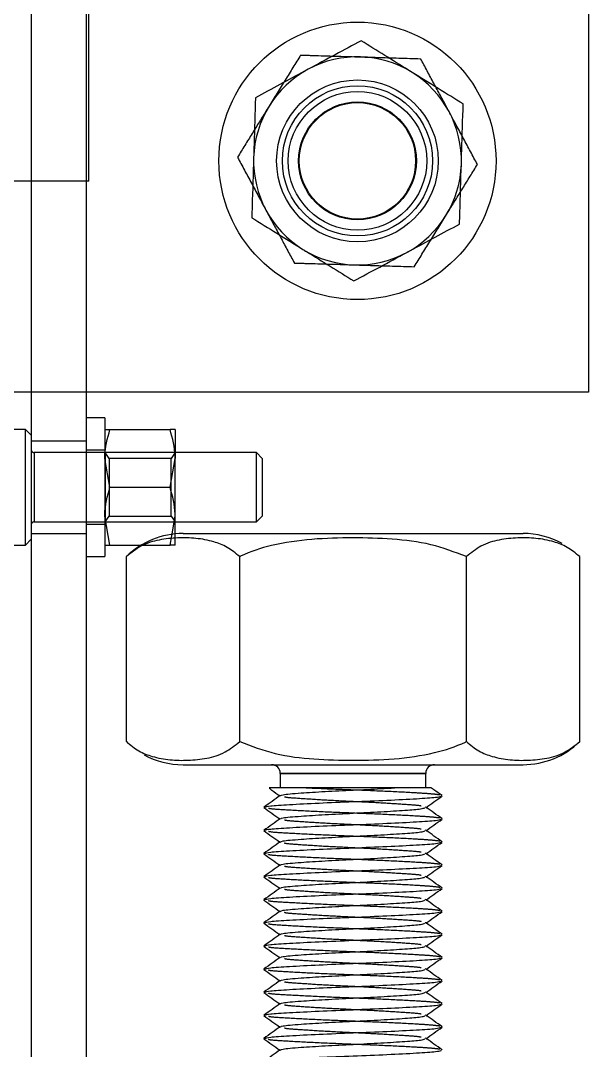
# Model space of a CAD drawing. Header units: metres. Extents: x 0 to 63075, y 0 to 44550.
# Drawn here: x 14178.5 to 14227.7, y 27195.8 to 27284.9 of the extents above; entities that cross this region are included whole.
import ezdxf

# ---------------------------------------------------------------- set-up
doc = ezdxf.new("R2010")
doc.units = ezdxf.units.M
doc.header["$LTSCALE"] = 75
doc.linetypes.add('HIDDEN2', pattern=[4.7625, 3.175, -1.5875])
for name, color, linetype in [('SDM', 7, 'Continuous'), ('SL4', 4, 'Continuous'), ('ST1', 7, 'HIDDEN2')]:
    doc.layers.add(name, color=color, linetype=linetype)

# ---------------------------------------------------------------- blocks, each defined once
blk = doc.blocks.new('A$Cb6dca9d5')
at = {"layer": 'SL4'}
for p, q in [((337.765, 1004.763), (337.765, 54.76)), ((381.25, 613), (381.25, 513)), ((338, 531.25), (338, 594.75)), ((338, 531.25), (337.765, 531.25)), ((381.25, 513), (337.765, 513)), ((339.365, 510.763), (337.765, 510.763)), ((339.365, 510.763), (339.365, 498.763)), ((339.812, 509.763), (345.018, 509.763)), ((345.465, 509.763), (345.465, 507.263)), ((339.812, 504.763), (339.365, 507.263)), ((345.018, 504.763), (345.465, 507.263)), ((352.5, 507.763), (345.465, 507.763)), ((345.465, 502.263), (345.465, 507.263)), ((353, 507.263), (352.5, 507.763)), ((352.5, 507.35), (352.5, 507.763)), ((352.5, 501.763), (352.5, 507.35)), ((353, 507.263), (353, 506.918)), ((353, 506.918), (353, 502.263)), ((339.812, 504.763), (345.018, 504.763)), ((339.812, 499.763), (339.365, 502.263)), ((345.161, 500.563), (345.465, 502.263)), ((345.465, 500.73), (345.465, 502.263)), ((345.465, 501.763), (352.5, 501.763)), ((352.5, 501.763), (353, 502.263)), ((346.143, 500.763), (375.587, 500.763)), ((339.812, 499.763), (342.531, 499.763)), ((337.765, 498.763), (339.365, 498.763)), ((341.235, 482.763), (341.235, 498.763)), ((351.05, 482.763), (351.05, 498.763)), ((370.68, 482.763), (370.68, 498.763)), ((380.488, 498.769), (380.384, 498.868)), ((380.495, 482.763), (380.495, 498.763)), ((341.242, 482.756), (341.346, 482.657)), ((346.143, 480.763), (375.587, 480.763)), ((354.565, 480.013), (354.565, 478.763)), ((367.165, 480.013), (354.565, 480.013)), ((367.165, 478.763), (367.165, 480.013)), ((368.592, 478.069), (368.534, 478.09)), ((353.194, 477.056), (353.138, 477.069)), ((368.592, 476.069), (368.534, 476.09)), ((353.194, 475.056), (353.138, 475.069)), ((368.592, 474.069), (368.534, 474.09)), ((353.194, 473.056), (353.138, 473.069)), ((368.592, 472.069), (368.534, 472.09)), ((353.194, 471.056), (353.138, 471.069)), ((368.592, 470.069), (368.534, 470.09)), ((353.194, 469.056), (353.138, 469.069)), ((368.592, 468.069), (368.534, 468.09)), ((353.194, 467.056), (353.138, 467.069)), ((368.592, 466.069), (368.534, 466.09)), ((353.194, 465.056), (353.138, 465.069)), ((368.592, 464.069), (368.534, 464.09)), ((353.194, 463.056), (353.138, 463.069)), ((368.592, 462.069), (368.534, 462.09)), ((353.194, 461.056), (353.138, 461.069)), ((368.592, 460.069), (368.534, 460.09)), ((353.194, 459.056), (353.138, 459.069)), ((368.592, 458.069), (368.534, 458.09)), ((353.194, 457.056), (353.138, 457.069)), ((368.592, 456.069), (368.534, 456.09))]:
    blk.add_line(p, q, dxfattribs=at)
for centre, radius, start, end in [((361.25, 533), 9, 58.25923, 118.25923), ((361.25, 533), 9, 118.25923, 178.25923), ((361.25, 533), 9, 358.25923, 58.25923), ((361.25, 533), 9, 178.25923, 238.25923), ((361.25, 533), 9, 298.25923, 358.25923), ((361.25, 533), 9, 238.25923, 298.25923), ((346.143, 493.742), 7.021, 90, 134.34613), ((375.587, 493.742), 7.021, 61.24334, 90), ((375.587, 487.783), 7.021, 270, 314.34613), ((346.143, 487.783), 7.021, 241.24334, 270), ((353.815, 480.013), 0.75, 0, 90), ((367.915, 480.013), 0.75, 90, 180)]:
    blk.add_arc(centre, radius, start, end, dxfattribs=at)
for points, knots in [([(361.566, 543.388), (360.822, 542.988), (359.322, 542.182), (357.771, 541.348), (356.989, 540.927)], [0, 0, 0, 0, 0.495458, 1, 1, 1, 1]), ([(365.985, 540.654), (365.88, 540.719), (365.087, 541.209), (363.591, 542.135), (362.245, 542.967), (361.566, 543.388)], [0, 0, 0, 0, 0.07009, 0.530784, 1, 1, 1, 1]), ([(356.989, 540.927), (356.88, 540.869), (356.059, 540.427), (354.51, 539.595), (353.116, 538.845), (352.412, 538.467)], [0, 0, 0, 0, 0.07009, 0.5307844, 1, 1, 1, 1]), ([(370.404, 537.92), (369.686, 538.364), (368.238, 539.26), (366.74, 540.187), (365.985, 540.654)], [0, 0, 0, 0, 0.495458, 1, 1, 1, 1]), ([(352.412, 538.467), (352.371, 537.131), (352.319, 535.418), (352.266, 533.661), (352.254, 533.273)], [0, 0, 0, 0, 0.779636, 1, 1, 1, 1]), ([(370.246, 532.727), (370.258, 533.114), (370.311, 534.871), (370.363, 536.584), (370.404, 537.92)], [0, 0, 0, 0, 0.220364, 1, 1, 1, 1]), ([(352.254, 533.273), (352.211, 531.86), (352.158, 530.102), (352.106, 528.412), (352.096, 528.08)], [0, 0, 0, 0, 0.803647, 1, 1, 1, 1]), ([(370.088, 527.533), (370.098, 527.865), (370.149, 529.555), (370.203, 531.314), (370.246, 532.727)], [0, 0, 0, 0, 0.196353, 1, 1, 1, 1]), ([(352.096, 528.08), (352.814, 527.636), (354.262, 526.74), (355.76, 525.813), (356.515, 525.346)], [0, 0, 0, 0, 0.495458, 1, 1, 1, 1]), ([(365.511, 525.073), (365.62, 525.131), (366.441, 525.573), (367.99, 526.405), (369.384, 527.155), (370.088, 527.533)], [0, 0, 0, 0, 0.07009, 0.530784, 1, 1, 1, 1]), ([(356.515, 525.346), (356.62, 525.281), (357.413, 524.791), (358.909, 523.865), (360.255, 523.033), (360.934, 522.612)], [0, 0, 0, 0, 0.07009, 0.5307844, 1, 1, 1, 1]), ([(360.934, 522.612), (361.678, 523.012), (363.178, 523.818), (364.729, 524.652), (365.511, 525.073)], [0, 0, 0, 0, 0.495458, 1, 1, 1, 1]), ([(339.365, 507.263), (339.365, 507.322), (339.372, 508.166), (339.6, 508.993), (339.812, 509.763)], [0, 0, 0, 0, 0.070201, 1, 1, 1, 1]), ([(339.365, 509.763), (339.372, 509.763), (339.396, 509.763), (339.636, 509.763), (339.812, 509.763)], [0, 0, 0, 0, 0.268634, 1, 1, 1, 1]), ([(345.465, 507.263), (345.465, 507.322), (345.458, 508.166), (345.23, 508.993), (345.018, 509.763)], [0, 0, 0, 0, 0.070201, 1, 1, 1, 1]), ([(345.465, 509.763), (345.458, 509.763), (345.434, 509.763), (345.194, 509.763), (345.018, 509.763)], [0, 0, 0, 0, 0.268634, 1, 1, 1, 1]), ([(339.365, 502.263), (339.365, 502.322), (339.372, 503.166), (339.6, 503.993), (339.812, 504.763)], [0, 0, 0, 0, 0.070201, 1, 1, 1, 1]), ([(345.465, 502.263), (345.465, 502.322), (345.458, 503.166), (345.23, 503.993), (345.018, 504.763)], [0, 0, 0, 0, 0.070201, 1, 1, 1, 1]), ([(351.05, 498.763), (350.695, 499.055), (349.975, 499.647), (348.692, 500.118), (347.262, 500.38), (345.68, 500.404), (344.088, 500.25), (342.57, 499.822), (341.652, 499.094), (341.235, 498.763)], [0, 0, 0, 0, 0.114678, 0.232485, 0.388423, 0.5445, 0.705441, 0.865997, 1, 1, 1, 1]), ([(370.68, 498.763), (369.665, 499.148), (367.592, 499.936), (364.249, 500.313), (360.81, 500.416), (357.307, 500.32), (354.022, 499.861), (351.952, 499.2), (351.078, 498.776), (351.05, 498.763)], [0, 0, 0, 0, 0.161979, 0.330793, 0.499953, 0.677538, 0.854667, 0.995314, 1, 1, 1, 1]), ([(380.495, 498.763), (380.14, 499.055), (379.42, 499.647), (378.137, 500.118), (376.707, 500.38), (375.125, 500.404), (373.533, 500.25), (372.014, 499.822), (371.097, 499.094), (370.68, 498.763)], [0, 0, 0, 0, 0.114678, 0.232485, 0.388423, 0.5445, 0.705441, 0.865997, 1, 1, 1, 1]), ([(339.365, 499.763), (339.372, 499.763), (339.396, 499.763), (339.636, 499.763), (339.812, 499.763)], [0, 0, 0, 0, 0.268634, 1, 1, 1, 1]), ([(341.235, 482.763), (341.59, 482.47), (342.31, 481.878), (343.593, 481.407), (345.023, 481.145), (346.605, 481.121), (348.197, 481.275), (349.716, 481.703), (350.633, 482.431), (351.05, 482.763)], [0, 0, 0, 0, 0.114678, 0.232485, 0.388423, 0.5445, 0.705441, 0.865997, 1, 1, 1, 1]), ([(351.05, 482.763), (352.065, 482.377), (354.138, 481.589), (357.481, 481.212), (360.92, 481.109), (364.423, 481.205), (367.708, 481.664), (369.778, 482.325), (370.652, 482.749), (370.68, 482.763)], [0, 0, 0, 0, 0.161979, 0.330793, 0.499953, 0.677538, 0.854667, 0.995314, 1, 1, 1, 1]), ([(370.68, 482.763), (371.035, 482.47), (371.755, 481.878), (373.038, 481.407), (374.468, 481.145), (376.05, 481.121), (377.642, 481.275), (379.16, 481.703), (380.078, 482.431), (380.495, 482.763)], [0, 0, 0, 0, 0.114678, 0.232485, 0.388423, 0.5445, 0.705441, 0.865997, 1, 1, 1, 1]), ([(353.594, 478.735), (353.678, 478.675), (353.989, 478.453), (354.301, 478.231), (354.528, 478.069)], [0, 0, 0, 0, 0.270973, 1, 1, 1, 1]), ([(364.463, 478.763), (363.924, 478.763), (362.792, 478.763), (360.705, 478.763), (358.507, 478.763), (356.441, 478.763), (354.808, 478.763), (353.763, 478.763), (353.661, 478.763), (353.613, 478.763)], [0, 0, 0, 0, 0.128008, 0.26934, 0.411278, 0.563146, 0.714931, 0.866636, 1, 1, 1, 1]), ([(354.609, 478.092), (354.65, 478.116), (354.738, 478.168), (355.379, 478.238), (356.52, 478.328), (358.383, 478.448), (360.859, 478.568), (362.981, 478.671), (364.073, 478.738), (364.463, 478.763)], [0, 0, 0, 0, 0.1030009, 0.2199809, 0.3374621, 0.5272816, 0.7122457, 0.8972099, 1, 1, 1, 1]), ([(367.59, 478.763), (367.551, 478.763), (367.469, 478.763), (366.439, 478.763), (365.267, 478.763), (364.545, 478.763), (364.463, 478.763)], [0, 0, 0, 0, 0.291037, 0.62536, 0.957486, 1, 1, 1, 1]), ([(368.577, 478.09), (368.342, 478.257), (368.018, 478.488), (367.694, 478.719), (367.604, 478.783)], [0, 0, 0, 0, 0.72377, 1, 1, 1, 1]), ([(354.561, 478.093), (354.326, 477.926), (353.856, 477.591), (353.386, 477.256), (353.151, 477.088)], [0, 0, 0, 0, 0.499908, 1, 1, 1, 1]), ([(353.229, 477.088), (353.334, 477.125), (353.561, 477.205), (355.282, 477.312), (357.822, 477.448), (360.865, 477.569), (363.908, 477.689), (366.447, 477.825), (368.157, 477.931), (368.382, 478.01), (368.485, 478.046)], [0, 0, 0, 0, 0.111758, 0.239388, 0.372264, 0.501747, 0.63123, 0.764106, 0.891736, 1, 1, 1, 1]), ([(367.164, 477.041), (367.399, 477.208), (367.869, 477.543), (368.339, 477.878), (368.574, 478.045)], [0, 0, 0, 0, 0.499911, 1, 1, 1, 1]), ([(353.143, 477.056), (353.377, 476.889), (353.839, 476.56), (354.301, 476.231), (354.528, 476.069)], [0, 0, 0, 0, 0.5082022, 1, 1, 1, 1]), ([(354.609, 476.092), (354.65, 476.116), (354.738, 476.168), (355.379, 476.238), (356.52, 476.328), (358.382, 476.448), (360.863, 476.569), (363.355, 476.689), (365.43, 476.825), (366.819, 476.93), (367.002, 477.007), (367.085, 477.042)], [0, 0, 0, 0, 0.072607, 0.155069, 0.237884, 0.371691, 0.502076, 0.632461, 0.766268, 0.894784, 1, 1, 1, 1]), ([(368.577, 476.09), (368.342, 476.257), (367.884, 476.583), (367.427, 476.91), (367.203, 477.069)], [0, 0, 0, 0, 0.512508, 1, 1, 1, 1]), ([(354.561, 476.093), (354.326, 475.926), (353.856, 475.591), (353.386, 475.256), (353.151, 475.088)], [0, 0, 0, 0, 0.499908, 1, 1, 1, 1]), ([(353.229, 475.088), (353.334, 475.125), (353.561, 475.205), (355.282, 475.312), (357.822, 475.448), (360.865, 475.569), (363.908, 475.689), (366.447, 475.825), (368.157, 475.931), (368.382, 476.01), (368.485, 476.046)], [0, 0, 0, 0, 0.111758, 0.239388, 0.372264, 0.501747, 0.63123, 0.764106, 0.891736, 1, 1, 1, 1]), ([(367.164, 475.041), (367.399, 475.208), (367.869, 475.543), (368.339, 475.878), (368.574, 476.045)], [0, 0, 0, 0, 0.499911, 1, 1, 1, 1]), ([(353.143, 475.056), (353.377, 474.889), (353.839, 474.56), (354.301, 474.231), (354.528, 474.069)], [0, 0, 0, 0, 0.508202, 1, 1, 1, 1]), ([(354.609, 474.092), (354.65, 474.116), (354.738, 474.168), (355.379, 474.238), (356.52, 474.328), (358.382, 474.448), (360.863, 474.569), (363.355, 474.689), (365.43, 474.825), (366.819, 474.93), (367.002, 475.007), (367.085, 475.042)], [0, 0, 0, 0, 0.072607, 0.155069, 0.237884, 0.371691, 0.502076, 0.632461, 0.766268, 0.894784, 1, 1, 1, 1]), ([(368.577, 474.09), (368.342, 474.257), (367.884, 474.583), (367.427, 474.91), (367.203, 475.069)], [0, 0, 0, 0, 0.5125075, 1, 1, 1, 1]), ([(354.561, 474.093), (354.326, 473.926), (353.856, 473.591), (353.386, 473.256), (353.151, 473.088)], [0, 0, 0, 0, 0.499908, 1, 1, 1, 1]), ([(353.229, 473.088), (353.334, 473.125), (353.561, 473.205), (355.282, 473.312), (357.822, 473.448), (360.865, 473.569), (363.908, 473.689), (366.447, 473.825), (368.157, 473.931), (368.382, 474.01), (368.485, 474.046)], [0, 0, 0, 0, 0.111758, 0.239388, 0.372264, 0.501747, 0.63123, 0.764106, 0.891736, 1, 1, 1, 1]), ([(367.164, 473.041), (367.399, 473.208), (367.869, 473.543), (368.339, 473.878), (368.574, 474.045)], [0, 0, 0, 0, 0.499911, 1, 1, 1, 1]), ([(368.577, 472.09), (368.342, 472.257), (367.884, 472.583), (367.427, 472.91), (367.203, 473.069)], [0, 0, 0, 0, 0.5125075, 1, 1, 1, 1]), ([(353.143, 473.056), (353.377, 472.889), (353.839, 472.56), (354.301, 472.231), (354.528, 472.069)], [0, 0, 0, 0, 0.508202, 1, 1, 1, 1]), ([(354.609, 472.092), (354.65, 472.116), (354.738, 472.168), (355.379, 472.238), (356.52, 472.328), (358.382, 472.448), (360.863, 472.569), (363.355, 472.689), (365.43, 472.825), (366.819, 472.93), (367.002, 473.007), (367.085, 473.042)], [0, 0, 0, 0, 0.072607, 0.155069, 0.237884, 0.371691, 0.502076, 0.632461, 0.766268, 0.894784, 1, 1, 1, 1]), ([(354.561, 472.093), (354.326, 471.926), (353.856, 471.591), (353.386, 471.256), (353.151, 471.088)], [0, 0, 0, 0, 0.499908, 1, 1, 1, 1]), ([(353.229, 471.088), (353.334, 471.125), (353.561, 471.205), (355.282, 471.312), (357.822, 471.448), (360.865, 471.569), (363.908, 471.689), (366.447, 471.825), (368.157, 471.931), (368.382, 472.01), (368.485, 472.046)], [0, 0, 0, 0, 0.111758, 0.239388, 0.372264, 0.501747, 0.63123, 0.764106, 0.891736, 1, 1, 1, 1]), ([(367.164, 471.041), (367.399, 471.208), (367.869, 471.543), (368.339, 471.878), (368.574, 472.045)], [0, 0, 0, 0, 0.4999108, 1, 1, 1, 1]), ([(353.143, 471.056), (353.377, 470.889), (353.839, 470.56), (354.301, 470.231), (354.528, 470.069)], [0, 0, 0, 0, 0.508202, 1, 1, 1, 1]), ([(354.609, 470.092), (354.65, 470.116), (354.738, 470.168), (355.379, 470.238), (356.52, 470.328), (358.382, 470.448), (360.863, 470.569), (363.355, 470.689), (365.43, 470.825), (366.819, 470.93), (367.002, 471.007), (367.085, 471.042)], [0, 0, 0, 0, 0.072607, 0.155069, 0.237884, 0.371691, 0.502076, 0.632461, 0.766268, 0.894784, 1, 1, 1, 1]), ([(368.577, 470.09), (368.342, 470.257), (367.884, 470.583), (367.427, 470.91), (367.203, 471.069)], [0, 0, 0, 0, 0.5125075, 1, 1, 1, 1]), ([(354.561, 470.093), (354.326, 469.926), (353.856, 469.591), (353.386, 469.256), (353.151, 469.088)], [0, 0, 0, 0, 0.499908, 1, 1, 1, 1]), ([(353.229, 469.088), (353.334, 469.125), (353.561, 469.205), (355.282, 469.312), (357.822, 469.448), (360.865, 469.569), (363.908, 469.689), (366.447, 469.825), (368.157, 469.931), (368.382, 470.01), (368.485, 470.046)], [0, 0, 0, 0, 0.111758, 0.239388, 0.372264, 0.501747, 0.63123, 0.764106, 0.891736, 1, 1, 1, 1]), ([(367.164, 469.041), (367.399, 469.208), (367.869, 469.543), (368.339, 469.878), (368.574, 470.045)], [0, 0, 0, 0, 0.499911, 1, 1, 1, 1]), ([(353.143, 469.056), (353.377, 468.889), (353.839, 468.56), (354.301, 468.231), (354.528, 468.069)], [0, 0, 0, 0, 0.5082022, 1, 1, 1, 1]), ([(354.609, 468.092), (354.65, 468.116), (354.738, 468.168), (355.379, 468.238), (356.52, 468.328), (358.382, 468.448), (360.863, 468.569), (363.355, 468.689), (365.43, 468.825), (366.819, 468.93), (367.002, 469.007), (367.085, 469.042)], [0, 0, 0, 0, 0.072607, 0.155069, 0.237884, 0.371691, 0.502076, 0.632461, 0.766268, 0.894784, 1, 1, 1, 1]), ([(368.577, 468.09), (368.342, 468.257), (367.884, 468.583), (367.427, 468.91), (367.203, 469.069)], [0, 0, 0, 0, 0.512508, 1, 1, 1, 1]), ([(354.561, 468.093), (354.326, 467.926), (353.856, 467.591), (353.386, 467.256), (353.151, 467.088)], [0, 0, 0, 0, 0.499908, 1, 1, 1, 1]), ([(353.229, 467.088), (353.334, 467.125), (353.561, 467.205), (355.282, 467.312), (357.822, 467.448), (360.865, 467.569), (363.908, 467.689), (366.447, 467.825), (368.157, 467.931), (368.382, 468.01), (368.485, 468.046)], [0, 0, 0, 0, 0.111758, 0.239388, 0.372264, 0.501747, 0.63123, 0.764106, 0.891736, 1, 1, 1, 1]), ([(367.164, 467.041), (367.399, 467.208), (367.869, 467.543), (368.339, 467.878), (368.574, 468.045)], [0, 0, 0, 0, 0.499911, 1, 1, 1, 1]), ([(353.143, 467.056), (353.377, 466.889), (353.839, 466.56), (354.301, 466.231), (354.528, 466.069)], [0, 0, 0, 0, 0.508202, 1, 1, 1, 1]), ([(354.609, 466.092), (354.65, 466.116), (354.738, 466.168), (355.379, 466.238), (356.52, 466.328), (358.382, 466.448), (360.863, 466.569), (363.355, 466.689), (365.43, 466.825), (366.819, 466.93), (367.002, 467.007), (367.085, 467.042)], [0, 0, 0, 0, 0.0726073, 0.1550688, 0.2378835, 0.371691, 0.5020758, 0.6324606, 0.7662681, 0.8947836, 1, 1, 1, 1]), ([(368.577, 466.09), (368.342, 466.257), (367.884, 466.583), (367.427, 466.91), (367.203, 467.069)], [0, 0, 0, 0, 0.512508, 1, 1, 1, 1]), ([(354.561, 466.093), (354.326, 465.926), (353.856, 465.591), (353.386, 465.256), (353.151, 465.088)], [0, 0, 0, 0, 0.4999079, 1, 1, 1, 1]), ([(353.229, 465.088), (353.334, 465.125), (353.561, 465.205), (355.282, 465.312), (357.822, 465.448), (360.865, 465.569), (363.908, 465.689), (366.447, 465.825), (368.157, 465.931), (368.382, 466.01), (368.485, 466.046)], [0, 0, 0, 0, 0.1117583, 0.2393882, 0.3722641, 0.5017472, 0.6312302, 0.7641061, 0.891736, 1, 1, 1, 1]), ([(367.164, 465.041), (367.399, 465.208), (367.869, 465.543), (368.339, 465.878), (368.574, 466.045)], [0, 0, 0, 0, 0.499911, 1, 1, 1, 1]), ([(353.143, 465.056), (353.377, 464.889), (353.839, 464.56), (354.301, 464.231), (354.528, 464.069)], [0, 0, 0, 0, 0.508202, 1, 1, 1, 1]), ([(368.577, 464.09), (368.342, 464.257), (367.884, 464.583), (367.427, 464.91), (367.203, 465.069)], [0, 0, 0, 0, 0.512508, 1, 1, 1, 1]), ([(354.609, 464.092), (354.65, 464.116), (354.738, 464.168), (355.379, 464.238), (356.52, 464.328), (358.382, 464.448), (360.863, 464.569), (363.355, 464.689), (365.43, 464.825), (366.819, 464.93), (367.002, 465.007), (367.085, 465.042)], [0, 0, 0, 0, 0.072607, 0.155069, 0.237884, 0.371691, 0.502076, 0.632461, 0.766268, 0.894784, 1, 1, 1, 1]), ([(354.561, 464.093), (354.326, 463.926), (353.856, 463.591), (353.386, 463.256), (353.151, 463.088)], [0, 0, 0, 0, 0.499908, 1, 1, 1, 1]), ([(353.229, 463.088), (353.334, 463.125), (353.561, 463.205), (355.282, 463.312), (357.822, 463.448), (360.865, 463.569), (363.908, 463.689), (366.447, 463.825), (368.157, 463.931), (368.382, 464.01), (368.485, 464.046)], [0, 0, 0, 0, 0.111758, 0.239388, 0.372264, 0.501747, 0.63123, 0.764106, 0.891736, 1, 1, 1, 1]), ([(367.164, 463.041), (367.399, 463.208), (367.869, 463.543), (368.339, 463.878), (368.574, 464.045)], [0, 0, 0, 0, 0.4999108, 1, 1, 1, 1]), ([(353.143, 463.056), (353.377, 462.889), (353.839, 462.56), (354.301, 462.231), (354.528, 462.069)], [0, 0, 0, 0, 0.5082022, 1, 1, 1, 1]), ([(354.609, 462.092), (354.65, 462.116), (354.738, 462.168), (355.379, 462.238), (356.52, 462.328), (358.382, 462.448), (360.863, 462.569), (363.355, 462.689), (365.43, 462.825), (366.819, 462.93), (367.002, 463.007), (367.085, 463.042)], [0, 0, 0, 0, 0.072607, 0.155069, 0.237884, 0.371691, 0.502076, 0.632461, 0.766268, 0.894784, 1, 1, 1, 1]), ([(368.577, 462.09), (368.342, 462.257), (367.884, 462.583), (367.427, 462.91), (367.203, 463.069)], [0, 0, 0, 0, 0.512508, 1, 1, 1, 1]), ([(354.561, 462.093), (354.326, 461.926), (353.856, 461.591), (353.386, 461.256), (353.151, 461.088)], [0, 0, 0, 0, 0.499908, 1, 1, 1, 1]), ([(353.229, 461.088), (353.334, 461.125), (353.561, 461.205), (355.282, 461.312), (357.822, 461.448), (360.865, 461.569), (363.908, 461.689), (366.447, 461.825), (368.157, 461.931), (368.382, 462.01), (368.485, 462.046)], [0, 0, 0, 0, 0.111758, 0.239388, 0.372264, 0.501747, 0.63123, 0.764106, 0.891736, 1, 1, 1, 1]), ([(367.164, 461.041), (367.399, 461.208), (367.869, 461.543), (368.339, 461.878), (368.574, 462.045)], [0, 0, 0, 0, 0.499911, 1, 1, 1, 1]), ([(353.143, 461.056), (353.377, 460.889), (353.839, 460.56), (354.301, 460.231), (354.528, 460.069)], [0, 0, 0, 0, 0.508202, 1, 1, 1, 1]), ([(354.609, 460.092), (354.65, 460.116), (354.738, 460.168), (355.379, 460.238), (356.52, 460.328), (358.382, 460.448), (360.863, 460.569), (363.355, 460.689), (365.43, 460.825), (366.819, 460.93), (367.002, 461.007), (367.085, 461.042)], [0, 0, 0, 0, 0.072607, 0.155069, 0.237884, 0.371691, 0.502076, 0.632461, 0.766268, 0.894784, 1, 1, 1, 1]), ([(368.577, 460.09), (368.342, 460.257), (367.884, 460.583), (367.427, 460.91), (367.203, 461.069)], [0, 0, 0, 0, 0.512508, 1, 1, 1, 1]), ([(354.561, 460.093), (354.326, 459.926), (353.856, 459.591), (353.386, 459.256), (353.151, 459.088)], [0, 0, 0, 0, 0.499908, 1, 1, 1, 1]), ([(353.229, 459.088), (353.334, 459.125), (353.561, 459.205), (355.282, 459.312), (357.822, 459.448), (360.865, 459.569), (363.908, 459.689), (366.447, 459.825), (368.157, 459.931), (368.382, 460.01), (368.485, 460.046)], [0, 0, 0, 0, 0.111758, 0.239388, 0.372264, 0.501747, 0.63123, 0.764106, 0.891736, 1, 1, 1, 1]), ([(367.164, 459.041), (367.399, 459.208), (367.869, 459.543), (368.339, 459.878), (368.574, 460.045)], [0, 0, 0, 0, 0.499911, 1, 1, 1, 1]), ([(353.143, 459.056), (353.377, 458.889), (353.839, 458.56), (354.301, 458.231), (354.528, 458.069)], [0, 0, 0, 0, 0.508202, 1, 1, 1, 1]), ([(354.609, 458.092), (354.65, 458.116), (354.738, 458.168), (355.379, 458.238), (356.52, 458.328), (358.382, 458.448), (360.863, 458.569), (363.355, 458.689), (365.43, 458.825), (366.819, 458.93), (367.002, 459.007), (367.085, 459.042)], [0, 0, 0, 0, 0.0726073, 0.1550688, 0.2378835, 0.371691, 0.5020758, 0.6324606, 0.7662681, 0.8947836, 1, 1, 1, 1]), ([(368.577, 458.09), (368.342, 458.257), (367.884, 458.583), (367.427, 458.91), (367.203, 459.069)], [0, 0, 0, 0, 0.512508, 1, 1, 1, 1]), ([(354.561, 458.093), (354.326, 457.926), (353.856, 457.591), (353.386, 457.256), (353.151, 457.088)], [0, 0, 0, 0, 0.499908, 1, 1, 1, 1]), ([(353.229, 457.088), (353.334, 457.125), (353.561, 457.205), (355.282, 457.312), (357.822, 457.448), (360.865, 457.569), (363.908, 457.689), (366.447, 457.825), (368.157, 457.931), (368.382, 458.01), (368.485, 458.046)], [0, 0, 0, 0, 0.1117583, 0.2393882, 0.3722641, 0.5017472, 0.6312302, 0.7641061, 0.891736, 1, 1, 1, 1]), ([(367.164, 457.041), (367.399, 457.208), (367.869, 457.543), (368.339, 457.878), (368.574, 458.045)], [0, 0, 0, 0, 0.499911, 1, 1, 1, 1]), ([(353.143, 457.056), (353.377, 456.889), (353.839, 456.56), (354.301, 456.231), (354.528, 456.069)], [0, 0, 0, 0, 0.508202, 1, 1, 1, 1]), ([(354.609, 456.092), (354.65, 456.116), (354.738, 456.168), (355.379, 456.238), (356.52, 456.328), (358.382, 456.448), (360.863, 456.569), (363.355, 456.689), (365.43, 456.825), (366.819, 456.93), (367.002, 457.007), (367.085, 457.042)], [0, 0, 0, 0, 0.072607, 0.155069, 0.237884, 0.371691, 0.502076, 0.632461, 0.766268, 0.894784, 1, 1, 1, 1]), ([(368.577, 456.09), (368.342, 456.257), (367.884, 456.583), (367.427, 456.91), (367.203, 457.069)], [0, 0, 0, 0, 0.512508, 1, 1, 1, 1]), ([(354.561, 456.093), (354.326, 455.926), (353.856, 455.591), (353.386, 455.256), (353.151, 455.088)], [0, 0, 0, 0, 0.499908, 1, 1, 1, 1]), ([(353.229, 455.088), (353.334, 455.125), (353.561, 455.205), (355.282, 455.312), (357.822, 455.448), (360.865, 455.569), (363.908, 455.689), (366.447, 455.825), (368.157, 455.931), (368.382, 456.01), (368.485, 456.046)], [0, 0, 0, 0, 0.111758, 0.239388, 0.372264, 0.501747, 0.63123, 0.764106, 0.891736, 1, 1, 1, 1])]:
    blk.add_open_spline(points, degree=3, knots=knots, dxfattribs=at)
at = {"layer": 'ST1'}
for p, q in [((333.003, 1004.763), (333.003, 4.763)), ((337.765, 531.25), (262.765, 531.25)), ((337.765, 513), (231.25, 513)), ((332.5, 509.763), (318.25, 509.763)), ((332.5, 509.074), (332.5, 509.763)), ((333, 509.263), (332.5, 509.763)), ((332.5, 499.763), (332.5, 509.074)), ((333, 509.263), (333, 508.643)), ((337.765, 508.763), (333.003, 508.763)), ((333, 508.643), (333, 500.263)), ((339.365, 507.963), (337.765, 507.963)), ((345.465, 507.763), (333.25, 507.763)), ((333.25, 507.721), (333.25, 501.804)), ((339.39, 507.763), (339.365, 507.763)), ((339.39, 507.763), (339.39, 501.763)), ((339.741, 507.263), (339.39, 507.763)), ((339.741, 507.263), (339.741, 502.263)), ((345.115, 507.263), (339.741, 507.263)), ((345.465, 507.763), (345.115, 507.263)), ((345.115, 502.263), (345.115, 507.263)), ((333.25, 501.763), (345.465, 501.763)), ((339.365, 501.763), (339.39, 501.763)), ((339.39, 501.763), (339.741, 502.263)), ((339.741, 502.263), (345.115, 502.263)), ((345.115, 502.263), (345.465, 501.763)), ((333.003, 500.763), (337.765, 500.763)), ((337.765, 501.563), (339.365, 501.563)), ((345.465, 499.763), (345.465, 500.73)), ((332.5, 499.763), (333, 500.263)), ((345.018, 499.763), (345.161, 500.563)), ((318.25, 499.763), (332.5, 499.763)), ((342.531, 499.763), (345.018, 499.763)), ((354.565, 480.013), (367.165, 480.013)), ((354.528, 478.069), (354.55, 478.053)), ((354.597, 478.055), (354.544, 478.069)), ((367.186, 477.069), (367.098, 477.092)), ((367.203, 477.069), (367.169, 477.093)), ((354.528, 476.069), (354.55, 476.053)), ((354.597, 476.055), (354.544, 476.069)), ((367.186, 475.069), (367.098, 475.092)), ((367.203, 475.069), (367.169, 475.093)), ((354.528, 474.069), (354.55, 474.053)), ((354.597, 474.055), (354.544, 474.069)), ((367.186, 473.069), (367.098, 473.092)), ((367.203, 473.069), (367.169, 473.093)), ((354.528, 472.069), (354.55, 472.053)), ((354.597, 472.055), (354.544, 472.069)), ((367.186, 471.069), (367.098, 471.092)), ((367.203, 471.069), (367.169, 471.093)), ((354.528, 470.069), (354.55, 470.053)), ((354.597, 470.055), (354.544, 470.069)), ((367.186, 469.069), (367.098, 469.092)), ((367.203, 469.069), (367.169, 469.093)), ((354.528, 468.069), (354.55, 468.053)), ((354.597, 468.055), (354.544, 468.069)), ((367.186, 467.069), (367.098, 467.092)), ((367.203, 467.069), (367.169, 467.093)), ((354.528, 466.069), (354.55, 466.053)), ((354.597, 466.055), (354.544, 466.069)), ((367.186, 465.069), (367.098, 465.092)), ((367.203, 465.069), (367.169, 465.093)), ((354.528, 464.069), (354.55, 464.053)), ((354.597, 464.055), (354.544, 464.069)), ((367.186, 463.069), (367.098, 463.092)), ((367.203, 463.069), (367.169, 463.093)), ((354.528, 462.069), (354.55, 462.053)), ((354.597, 462.055), (354.544, 462.069)), ((367.186, 461.069), (367.098, 461.092)), ((367.203, 461.069), (367.169, 461.093)), ((354.528, 460.069), (354.55, 460.053)), ((354.597, 460.055), (354.544, 460.069)), ((367.186, 459.069), (367.098, 459.092)), ((367.203, 459.069), (367.169, 459.093)), ((354.528, 458.069), (354.55, 458.053)), ((354.597, 458.055), (354.544, 458.069)), ((367.186, 457.069), (367.098, 457.092)), ((367.203, 457.069), (367.169, 457.093)), ((354.528, 456.069), (354.55, 456.053)), ((354.597, 456.055), (354.544, 456.069))]:
    blk.add_line(p, q, dxfattribs=at)
for radius in [12, 7, 6.5, 6, 5.1, 5.036]:
    blk.add_circle((361.25, 533), radius, dxfattribs=at)
for centre, start, end in [((333.25, 508.013), 180, 270), ((333.25, 501.513), 90, 180)]:
    blk.add_arc(centre, 0.25, start, end, dxfattribs=at)
for points, knots in [([(356.33, 542.154), (355.886, 541.436), (354.99, 539.988), (354.063, 538.49), (353.596, 537.735)], [0, 0, 0, 0, 0.495458, 1, 1, 1, 1]), ([(356.33, 542.154), (356.766, 542.14), (358.459, 542.089), (360.218, 542.036), (361.523, 541.996)], [0, 0, 0, 0, 0.257551, 1, 1, 1, 1]), ([(361.523, 541.996), (361.996, 541.981), (363.754, 541.928), (365.465, 541.876), (366.717, 541.838)], [0, 0, 0, 0, 0.268634, 1, 1, 1, 1]), ([(369.177, 537.261), (369.119, 537.37), (368.677, 538.191), (367.845, 539.74), (367.095, 541.134), (366.717, 541.838)], [0, 0, 0, 0, 0.07009, 0.530784, 1, 1, 1, 1]), ([(353.596, 537.735), (353.531, 537.63), (353.041, 536.837), (352.115, 535.341), (351.283, 533.995), (350.862, 533.316)], [0, 0, 0, 0, 0.07009, 0.530784, 1, 1, 1, 1]), ([(371.638, 532.684), (371.238, 533.428), (370.432, 534.928), (369.598, 536.479), (369.177, 537.261)], [0, 0, 0, 0, 0.495458, 1, 1, 1, 1]), ([(350.862, 533.316), (351.262, 532.572), (352.068, 531.072), (352.902, 529.521), (353.323, 528.739)], [0, 0, 0, 0, 0.495458, 1, 1, 1, 1]), ([(368.904, 528.265), (368.969, 528.37), (369.459, 529.163), (370.385, 530.659), (371.217, 532.005), (371.638, 532.684)], [0, 0, 0, 0, 0.07009, 0.530784, 1, 1, 1, 1]), ([(353.323, 528.739), (353.381, 528.63), (353.823, 527.809), (354.655, 526.26), (355.405, 524.866), (355.783, 524.162)], [0, 0, 0, 0, 0.07009, 0.530784, 1, 1, 1, 1]), ([(366.17, 523.846), (366.614, 524.564), (367.51, 526.012), (368.437, 527.51), (368.904, 528.265)], [0, 0, 0, 0, 0.495458, 1, 1, 1, 1]), ([(355.783, 524.162), (356.219, 524.149), (357.912, 524.097), (359.671, 524.044), (360.977, 524.004)], [0, 0, 0, 0, 0.257551, 1, 1, 1, 1]), ([(360.977, 524.004), (361.449, 523.99), (363.207, 523.936), (364.919, 523.884), (366.17, 523.846)], [0, 0, 0, 0, 0.268634, 1, 1, 1, 1]), ([(345.465, 499.763), (345.458, 499.763), (345.434, 499.763), (345.194, 499.763), (345.018, 499.763)], [0, 0, 0, 0, 0.268634, 1, 1, 1, 1]), ([(368.375, 478.147), (368.156, 478.175), (367.718, 478.232), (366.214, 478.325), (363.904, 478.448), (360.871, 478.568), (358.279, 478.671), (356.944, 478.738), (356.467, 478.763)], [0, 0, 0, 0, 0.140699, 0.280657, 0.486746, 0.687573, 0.8884, 1, 1, 1, 1]), ([(366.759, 477.181), (366.74, 477.186), (366.578, 477.234), (365.389, 477.311), (363.365, 477.448), (360.865, 477.569), (358.367, 477.689), (356.334, 477.826), (355.127, 477.906), (354.964, 477.957), (354.936, 477.966)], [0, 0, 0, 0, 0.020732, 0.175704, 0.337058, 0.494284, 0.651511, 0.812864, 0.967837, 1, 1, 1, 1]), ([(368.375, 476.147), (368.156, 476.175), (367.718, 476.232), (366.214, 476.325), (363.905, 476.448), (360.868, 476.569), (357.814, 476.689), (355.313, 476.826), (353.794, 476.912), (353.589, 476.968), (353.537, 476.983)], [0, 0, 0, 0, 0.103388, 0.206233, 0.357671, 0.505243, 0.652814, 0.804253, 0.949712, 1, 1, 1, 1]), ([(366.759, 475.181), (366.74, 475.186), (366.578, 475.234), (365.389, 475.311), (363.365, 475.448), (360.865, 475.569), (358.367, 475.689), (356.334, 475.826), (355.127, 475.906), (354.964, 475.957), (354.936, 475.966)], [0, 0, 0, 0, 0.020732, 0.175704, 0.337058, 0.494284, 0.651511, 0.812864, 0.967837, 1, 1, 1, 1]), ([(368.375, 474.147), (368.156, 474.175), (367.718, 474.232), (366.214, 474.325), (363.905, 474.448), (360.868, 474.569), (357.814, 474.689), (355.313, 474.826), (353.794, 474.912), (353.589, 474.968), (353.537, 474.983)], [0, 0, 0, 0, 0.103388, 0.206233, 0.357671, 0.505243, 0.652814, 0.804253, 0.949712, 1, 1, 1, 1]), ([(366.759, 473.181), (366.74, 473.186), (366.578, 473.234), (365.389, 473.311), (363.365, 473.448), (360.865, 473.569), (358.367, 473.689), (356.334, 473.826), (355.127, 473.906), (354.964, 473.957), (354.936, 473.966)], [0, 0, 0, 0, 0.020732, 0.175704, 0.337058, 0.494284, 0.651511, 0.812864, 0.967837, 1, 1, 1, 1]), ([(368.375, 472.147), (368.156, 472.175), (367.718, 472.232), (366.214, 472.325), (363.905, 472.448), (360.868, 472.569), (357.814, 472.689), (355.313, 472.826), (353.794, 472.912), (353.589, 472.968), (353.537, 472.983)], [0, 0, 0, 0, 0.103388, 0.206233, 0.357671, 0.505243, 0.652814, 0.804253, 0.949712, 1, 1, 1, 1]), ([(366.759, 471.181), (366.74, 471.186), (366.578, 471.234), (365.389, 471.311), (363.365, 471.448), (360.865, 471.569), (358.367, 471.689), (356.334, 471.826), (355.127, 471.906), (354.964, 471.957), (354.936, 471.966)], [0, 0, 0, 0, 0.020732, 0.175704, 0.337058, 0.494284, 0.651511, 0.812864, 0.967837, 1, 1, 1, 1]), ([(368.375, 470.147), (368.156, 470.175), (367.718, 470.232), (366.214, 470.325), (363.905, 470.448), (360.868, 470.569), (357.814, 470.689), (355.313, 470.826), (353.794, 470.912), (353.589, 470.968), (353.537, 470.983)], [0, 0, 0, 0, 0.103388, 0.206233, 0.357671, 0.505243, 0.652814, 0.804253, 0.949712, 1, 1, 1, 1]), ([(366.759, 469.181), (366.74, 469.186), (366.578, 469.234), (365.389, 469.311), (363.365, 469.448), (360.865, 469.569), (358.367, 469.689), (356.334, 469.826), (355.127, 469.906), (354.964, 469.957), (354.936, 469.966)], [0, 0, 0, 0, 0.020732, 0.175704, 0.337058, 0.494284, 0.651511, 0.812864, 0.967837, 1, 1, 1, 1]), ([(368.375, 468.147), (368.156, 468.175), (367.718, 468.232), (366.214, 468.325), (363.905, 468.448), (360.868, 468.569), (357.814, 468.689), (355.313, 468.826), (353.794, 468.912), (353.589, 468.968), (353.537, 468.983)], [0, 0, 0, 0, 0.103388, 0.206233, 0.357671, 0.505243, 0.652814, 0.804253, 0.949712, 1, 1, 1, 1]), ([(366.759, 467.181), (366.74, 467.186), (366.578, 467.234), (365.389, 467.311), (363.365, 467.448), (360.865, 467.569), (358.367, 467.689), (356.334, 467.826), (355.127, 467.906), (354.964, 467.957), (354.936, 467.966)], [0, 0, 0, 0, 0.020732, 0.175704, 0.337058, 0.494284, 0.651511, 0.812864, 0.967837, 1, 1, 1, 1]), ([(368.375, 466.147), (368.156, 466.175), (367.718, 466.232), (366.214, 466.325), (363.905, 466.448), (360.868, 466.569), (357.814, 466.689), (355.313, 466.826), (353.794, 466.912), (353.589, 466.968), (353.537, 466.983)], [0, 0, 0, 0, 0.103388, 0.206233, 0.357671, 0.505243, 0.652814, 0.804253, 0.949712, 1, 1, 1, 1]), ([(366.759, 465.181), (366.74, 465.186), (366.578, 465.234), (365.389, 465.311), (363.365, 465.448), (360.865, 465.569), (358.367, 465.689), (356.334, 465.826), (355.127, 465.906), (354.964, 465.957), (354.936, 465.966)], [0, 0, 0, 0, 0.020732, 0.175704, 0.337058, 0.494284, 0.651511, 0.812864, 0.967837, 1, 1, 1, 1]), ([(368.375, 464.147), (368.156, 464.175), (367.718, 464.232), (366.214, 464.325), (363.905, 464.448), (360.868, 464.569), (357.814, 464.689), (355.313, 464.826), (353.794, 464.912), (353.589, 464.968), (353.537, 464.983)], [0, 0, 0, 0, 0.1033882, 0.2062326, 0.357671, 0.5052426, 0.6528142, 0.8042526, 0.9497121, 1, 1, 1, 1]), ([(366.759, 463.181), (366.74, 463.186), (366.578, 463.234), (365.389, 463.311), (363.365, 463.448), (360.865, 463.569), (358.367, 463.689), (356.334, 463.826), (355.127, 463.906), (354.964, 463.957), (354.936, 463.966)], [0, 0, 0, 0, 0.020732, 0.175704, 0.337058, 0.494284, 0.651511, 0.812864, 0.967837, 1, 1, 1, 1]), ([(368.375, 462.147), (368.156, 462.175), (367.718, 462.232), (366.214, 462.325), (363.905, 462.448), (360.868, 462.569), (357.814, 462.689), (355.313, 462.826), (353.794, 462.912), (353.589, 462.968), (353.537, 462.983)], [0, 0, 0, 0, 0.103388, 0.206233, 0.357671, 0.505243, 0.652814, 0.804253, 0.949712, 1, 1, 1, 1]), ([(366.759, 461.181), (366.74, 461.186), (366.578, 461.234), (365.389, 461.311), (363.365, 461.448), (360.865, 461.569), (358.367, 461.689), (356.334, 461.826), (355.127, 461.906), (354.964, 461.957), (354.936, 461.966)], [0, 0, 0, 0, 0.020732, 0.175704, 0.337058, 0.494284, 0.651511, 0.812864, 0.967837, 1, 1, 1, 1]), ([(368.375, 460.147), (368.156, 460.175), (367.718, 460.232), (366.214, 460.325), (363.905, 460.448), (360.868, 460.569), (357.814, 460.689), (355.313, 460.826), (353.794, 460.912), (353.589, 460.968), (353.537, 460.983)], [0, 0, 0, 0, 0.103388, 0.206233, 0.357671, 0.505243, 0.652814, 0.804253, 0.949712, 1, 1, 1, 1]), ([(366.759, 459.181), (366.74, 459.186), (366.578, 459.234), (365.389, 459.311), (363.365, 459.448), (360.865, 459.569), (358.367, 459.689), (356.334, 459.826), (355.127, 459.906), (354.964, 459.957), (354.936, 459.966)], [0, 0, 0, 0, 0.020732, 0.175704, 0.337058, 0.494284, 0.651511, 0.812864, 0.967837, 1, 1, 1, 1]), ([(368.375, 458.147), (368.156, 458.175), (367.718, 458.232), (366.214, 458.325), (363.905, 458.448), (360.868, 458.569), (357.814, 458.689), (355.313, 458.826), (353.794, 458.912), (353.589, 458.968), (353.537, 458.983)], [0, 0, 0, 0, 0.1033882, 0.2062326, 0.357671, 0.5052426, 0.6528142, 0.8042526, 0.9497121, 1, 1, 1, 1]), ([(366.759, 457.181), (366.74, 457.186), (366.578, 457.234), (365.389, 457.311), (363.365, 457.448), (360.865, 457.569), (358.367, 457.689), (356.334, 457.826), (355.127, 457.906), (354.964, 457.957), (354.936, 457.966)], [0, 0, 0, 0, 0.020732, 0.175704, 0.337058, 0.494284, 0.651511, 0.812864, 0.967837, 1, 1, 1, 1]), ([(368.375, 456.147), (368.156, 456.175), (367.718, 456.232), (366.214, 456.325), (363.905, 456.448), (360.868, 456.569), (357.814, 456.689), (355.313, 456.826), (353.794, 456.912), (353.589, 456.968), (353.537, 456.983)], [0, 0, 0, 0, 0.1033882, 0.2062326, 0.357671, 0.5052426, 0.6528142, 0.8042526, 0.9497121, 1, 1, 1, 1])]:
    blk.add_open_spline(points, degree=3, knots=knots, dxfattribs=at)

msp = doc.modelspace()

# ---------------------------------------------------------------- block references
at = {"layer": 'SDM'}
msp.add_blockref('A$Cb6dca9d5', (13846.469, 26739.769), dxfattribs=at)

doc.saveas('drawing.dxf')
